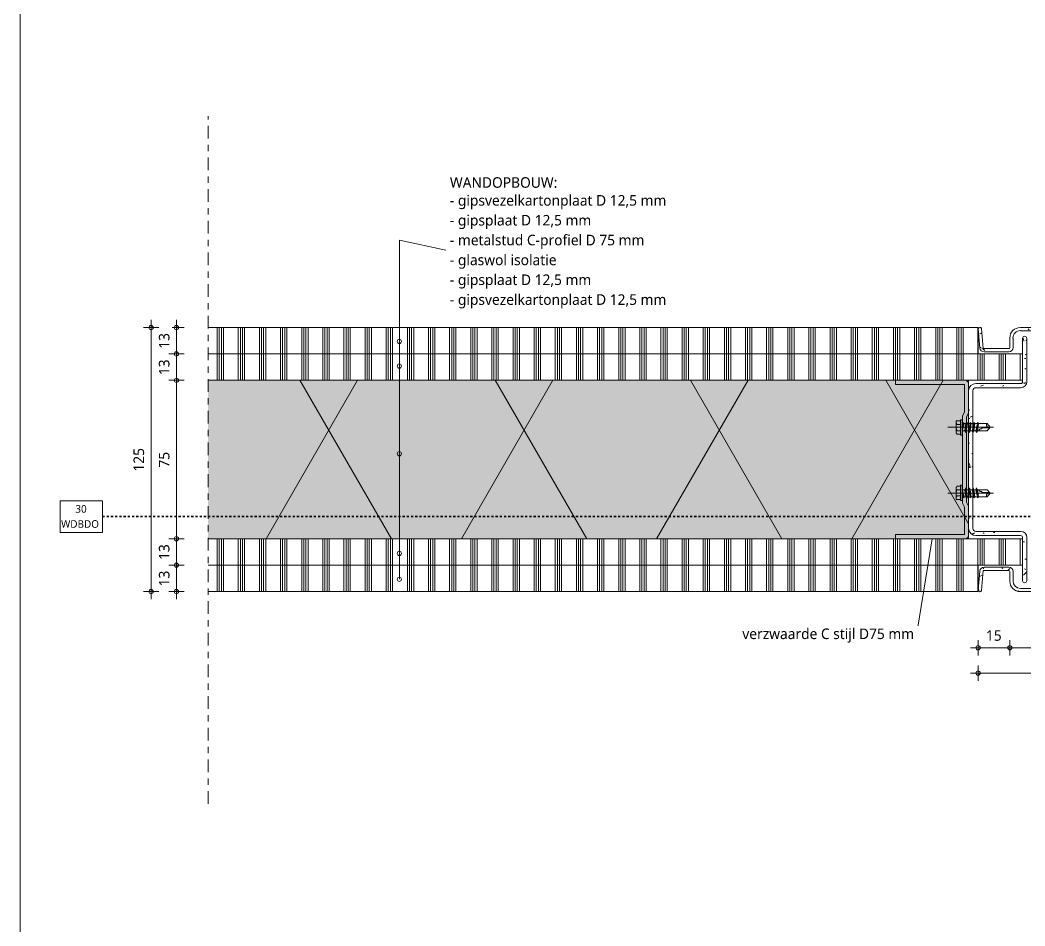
# Model space of a CAD drawing. Header units: millimetres. Extents: x 32900 to 38291, y -18988 to 4133.
# Drawn here: x 32970.8 to 33446.2, y -16154.6 to -15725.8 of the extents above; entities that cross this region are included whole.
import ezdxf

# ---------------------------------------------------------------- set-up
doc = ezdxf.new("R2010")
doc.units = ezdxf.units.MM
doc.linetypes.add('MV_30_min', pattern=[2, 1, -1])
doc.linetypes.add('MV_center', pattern=[15, 6, -3, 3, -3])
for name, color, linetype, lineweight in [('A-ANNO-DIMS', 211, 'Continuous', 13), ('A-ANNO-DIMS-2', 211, 'Continuous', 13), ('A-ANNO-IDEN', 131, 'Continuous', 18), ('A-ANNO-NOTE', 131, 'Continuous', 18), ('A-DETL', 90, 'Continuous', 13), ('A-DETL-GENF', 92, 'Continuous', 18), ('A-DETL-THIN', 151, 'Continuous', 18), ('STANDARD', 50, 'Continuous', 25)]:
    doc.layers.add(name, color=color, linetype=linetype, lineweight=lineweight)
doc.styles.add('Segoe UI', font='segoeui.ttf', dxfattribs={"height": 5})
doc.styles.add('Segoe UI_2', font='segoeui.ttf', dxfattribs={"height": 3.6})
doc.styles.add('Segoe UI_B', font='segoeui.ttf', dxfattribs={"height": 5})
doc.dimstyles.new('2_5_mm_2', dxfattribs={"dimscale": 304.8, "dimtxt": 5.23682, "dimasz": 0.006562, "dimexe": 0.011811, "dimexo": 0.0625, "dimgap": 0.005906, "dimtad": 1, "dimdec": 0, "dimzin": 0, "dimdsep": 46, "dimtxsty": 'Segoe UI', "dimblk1": 'DOTBLANK', "dimblk2": 'DOTBLANK', "dimsah": 1, "dimcen": 0.09, "dimdle": 0.011811, "dimazin": 0, "dimtfac": 1, "dimtdec": 4, "dimtix": 1, "dimtmove": 0, "dimatfit": 3, "dimfxl": 0.011811, "dimfxlon": 1, "dimtvp": 1, "dimtfill": 1, "dimtolj": 1, "dimtzin": 0, "dimarcsym": 2})
doc.dimstyles.new('2_5_mm_3', dxfattribs={"dimscale": 304.8, "dimtxt": 5.23682, "dimasz": 0.006562, "dimexe": 0.011811, "dimexo": 0.0625, "dimgap": 0.005906, "dimtad": 1, "dimdec": 0, "dimzin": 0, "dimdsep": 46, "dimtxsty": 'Segoe UI', "dimblk1": 'DOTBLANK', "dimblk2": 'DOTBLANK', "dimsah": 1, "dimcen": 0.09, "dimdle": 0.011811, "dimazin": 0, "dimtfac": 1, "dimtdec": 4, "dimtix": 1, "dimtmove": 0, "dimatfit": 3, "dimfxl": 0.011811, "dimfxlon": 1, "dimtvp": 1, "dimtfill": 1, "dimtolj": 1, "dimtzin": 0, "dimarcsym": 2})
pattern_1 = [(90, (4, 0), (-10, 6e-16), []), (90, (5, 0), (-10, 6e-16), []), (90, (6, 0), (-10, 6e-16), []), (90, (7, 0), (-10, 6e-16), [])]
pattern_2 = [(50, (-33434.586, 15984.823), (14.5753163, -1.2751645), [1.524, -16.764]), (355, (-33434.586, 15984.823), (-2.819562, 15.284905), [1.219, -13.411]), (100.451, (-33433.372, 15984.717), (11.7557137, 14.0098403), [1.295, -14.247]), (46.184, (-33434.586, 15988.887), (21.686151, -3.363918), [2.286, -25.146]), (96.636, (-33432.78, 15988.607), (18.99178, 19.79433), [1.943, -21.371]), (351.184, (-33434.586, 15988.887), (18.992058, 19.794098), [1.829, -20.117]), (21, (-33432.554, 15987.871), (12.129647, -8.1815376), [1.524, -16.764]), (326, (-33432.554, 15987.871), (4.944224, 14.7354297), [1.219, -13.411]), (71.451, (-33431.544, 15987.189), (17.073884, 6.5539993), [1.295, -14.247]), (37.5, (-33434.586, 15984.823), (0.2472267, 6.7643278), [0.67056, -12.578, 0.67056, -12.944, -13.462]), (37.5, (-33434.586, 15984.823), (0.2472267, 6.7643278), [-26.863, 0.67056, -12.791]), (7.5, (-33434.586, 15984.823), (5.3456552, 8.0143116), [0.67056, -7.092, 0.67056, -12.273, -5.131]), (7.5, (-33434.586, 15984.823), (5.3456552, 8.0143116), [-20.706, 0.67056, -4.46]), (327.5, (-33439.118, 15984.823), (10.8476471, -0.4581936), [0.67056, -4.409, 0.67056, -15.179, -21.031]), (327.5, (-33439.118, 15984.823), (10.8476471, -0.4581936), [-20.93, 0.67056, -20.361]), (317.5, (-33441.15, 15984.823), (11.8507335, 2.0341877), [0.67056, -5.933, 0.67056, -9.855, -14.935]), (317.5, (-33441.15, 15984.823), (11.8507335, 2.0341877), [-17.13, 0.67056, -14.265])]

# ---------------------------------------------------------------- blocks, each defined once
blk = doc.blocks.new('42 isolatie - Type 1-3788386-Details ziekenhuis Utiliteitsgebouw')
at = {"layer": 'A-DETL-GENF'}
blk.add_hatch(color=256, dxfattribs=at).paths.add_polyline_path([(360.11, -0.8), (0.28, -0.8), (0.28, -75.8), (360.11, -75.8)])
at = {"layer": 'A-DETL-GENF', "lineweight": 13}
h = blk.add_hatch(dxfattribs=at)
h.set_pattern_fill('FP_3', color=256, style=0, pattern_type=2)
h.set_pattern_definition([(300, (0, 0), (-69.282, -40), []), (240, (0, 0), (-69.282, 40), [])])
h.paths.add_polyline_path([(360.11, -0.8), (0.28, -0.8), (0.28, -75.8), (360.11, -75.8)])
at = {"layer": 'A-DETL-GENF'}
for p, q in [((360.11, -0.8), (0.28, -0.8)), ((0.28, -0.8), (0.28, -5.77)), ((360.11, -0.8), (0.28, -0.8)), ((0.28, -0.8), (0.28, -5.77)), ((0.28, -5.77), (0.28, -70.83)), ((0.28, -70.83), (0.28, -75.8)), ((0.28, -70.83), (0.28, -75.8)), ((0.28, -75.8), (360.11, -75.8)), ((0.28, -75.8), (360.11, -75.8))]:
    blk.add_line(p, q, dxfattribs=at)
blk = doc.blocks.new('00 stalendeurprofiel 30min - schroefje_dwg-4338106-Details ziekenhuis Utiliteitsgebouw')
at = {"layer": 'STANDARD', "color": 130, "lineweight": 5}
for p, q in [((-18.85, 69.32), (-20.54, 69.32)), ((-18.85, 67.63), (-20.54, 67.63)), ((-17.58, 68.48), (-18, 65.09)), ((-17.15, 68.05), (-18, 64.67)), ((-16.31, 68.05), (-16.73, 64.67)), ((-15.88, 68.48), (-16.31, 63.82)), ((-15.46, 68.05), (-16.31, 64.67)), ((-14.19, 68.05), (-15.04, 64.67)), ((-14.19, 68.48), (-14.61, 63.82)), ((-13.77, 68.05), (-14.19, 64.67)), ((-12.5, 68.05), (-13.34, 64.67)), ((-12.5, 68.48), (-12.92, 63.82)), ((-12.07, 68.05), (-12.5, 64.67)), ((-10.8, 68.05), (-11.65, 64.67)), ((-10.8, 68.48), (-11.23, 63.82)), ((-3.18, 66.36), (-24.77, 66.36)), ((-18.85, 64.67), (-20.54, 64.67)), ((-18.85, 62.97), (-20.54, 62.97))]:
    blk.add_line(p, q, dxfattribs=at)
at = {"layer": 'STANDARD', "color": 130, "lineweight": 5, "flags": 128}
for points in [[(-20.96, 63.82), (-20.96, 66.36), (-20.96, 68.48)], [(-20.52, 69.52), (-20.61, 69.44), (-20.7, 69.35), (-20.77, 69.25), (-20.83, 69.15), (-20.88, 69.04), (-20.91, 68.92), (-20.94, 68.8), (-20.94, 68.67), (-20.94, 68.55), (-20.91, 68.43), (-20.88, 68.31), (-20.83, 68.2), (-20.77, 68.1), (-20.7, 68), (-20.61, 67.91), (-20.52, 67.83)], [(-20.57, 68.05), (-20.73, 67.69), (-20.85, 67.32), (-20.92, 66.94), (-20.94, 66.56), (-20.92, 66.17), (-20.85, 65.79), (-20.73, 65.42), (-20.57, 65.06)], [(-18, 64.24), (-18, 64.67), (-16.73, 64.67), (-16.31, 63.82), (-16.31, 64.67), (-15.04, 64.67), (-14.61, 63.82), (-14.19, 64.67), (-13.34, 64.67), (-12.92, 63.82), (-12.5, 64.67), (-11.65, 64.67), (-11.23, 63.82), (-10.8, 64.67), (-6.15, 64.67), (-4.88, 66.36), (-6.15, 68.05), (-10.38, 68.05), (-10.8, 68.48), (-10.8, 68.05), (-12.07, 68.05), (-12.5, 68.48), (-12.5, 68.05), (-13.77, 68.05), (-14.19, 68.48), (-14.19, 68.05), (-15.46, 68.05), (-15.88, 68.48), (-16.31, 68.05), (-17.15, 68.05), (-17.58, 68.48), (-18, 68.05), (-18, 66.78)], [(-4.88, 66.36), (-5.3, 65.94), (-5.72, 65.94), (-6.15, 65.94), (-6.57, 65.94), (-6.99, 65.94), (-7.42, 65.94), (-7.84, 65.94), (-8.26, 65.94), (-8.69, 65.94), (-8.69, 65.51), (-9.11, 65.51), (-9.53, 65.51), (-9.96, 65.09), (-10.38, 64.67), (-10.8, 64.67), (-10.38, 68.05)], [(-6.18, 68.21), (-6.29, 68.1), (-6.38, 67.98), (-6.45, 67.85), (-6.5, 67.72), (-6.54, 67.57), (-6.55, 67.42), (-6.54, 67.27), (-6.51, 67.12), (-6.46, 66.98), (-6.39, 66.85), (-6.31, 66.73), (-6.2, 66.62), (-6.09, 66.53), (-5.96, 66.45), (-5.82, 66.4), (-5.67, 66.36)], [(-20.52, 64.86), (-20.61, 64.78), (-20.7, 64.69), (-20.77, 64.6), (-20.83, 64.49), (-20.88, 64.38), (-20.91, 64.26), (-20.94, 64.14), (-20.94, 64.02), (-20.94, 63.89), (-20.91, 63.77), (-20.88, 63.66), (-20.83, 63.54), (-20.77, 63.44), (-20.7, 63.34), (-20.61, 63.25), (-20.52, 63.17)]]:
    blk.add_lwpolyline(points, dxfattribs=at)
blk.add_lwpolyline([(-18.85, 62.55), (-18, 62.55), (-18, 69.75), (-18.85, 69.75)], close=True, dxfattribs=at)
blk = doc.blocks.new('00 stalendeurprofiel 30min - 00_DI_stalendeurprofiel 30min-V26-Details ziekenhuis Utiliteitsgebouw')
at = {"layer": 'A-DETL-GENF', "lineweight": 13}
h = blk.add_hatch(dxfattribs=at)
h.set_pattern_fill('FP_30', color=256, style=0, pattern_type=2)
h.set_pattern_definition(pattern_2)
h.paths.add_polyline_path([(11.54, -7.36), (11.8, -7.33), (12.04, -7.23), (12.25, -7.07), (12.41, -6.86), (12.51, -6.62), (12.54, -6.36), (12.54, 14.05), (12.44, 14.82), (12.15, 15.53), (11.68, 16.14), (11.07, 16.61), (10.36, 16.9), (9.6, 17), (-11.53, 17), (-11.91, 17.05), (-12.26, 17.2), (-12.57, 17.43), (-12.8, 17.74), (-12.95, 18.09), (-13, 18.47), (-13, 83.53), (-12.95, 83.91), (-12.8, 84.26), (-12.57, 84.57), (-12.26, 84.8), (-11.91, 84.95), (-11.53, 85), (9.6, 85), (10.36, 85.1), (11.07, 85.39), (11.68, 85.86), (12.15, 86.47), (12.44, 87.18), (12.54, 87.95), (12.54, 108.36), (12.51, 108.62), (12.41, 108.86), (12.25, 109.07), (12.04, 109.23), (11.8, 109.33), (11.54, 109.36), (11.29, 109.33), (11.04, 109.23), (10.84, 109.07), (10.68, 108.86), (10.58, 108.62), (10.54, 108.36), (10.54, 87.95), (10.51, 87.7), (10.42, 87.47), (10.27, 87.28), (10.07, 87.13), (9.84, 87.03), (9.6, 87), (-11.53, 87), (-12.43, 86.88), (-13.26, 86.53), (-13.98, 85.98), (-14.53, 85.26), (-14.88, 84.43), (-15, 83.53), (-15, 18.47), (-14.88, 17.57), (-14.53, 16.74), (-13.98, 16.02), (-13.26, 15.47), (-12.43, 15.12), (-11.53, 15), (9.6, 15), (9.84, 14.97), (10.07, 14.87), (10.27, 14.72), (10.42, 14.53), (10.51, 14.3), (10.54, 14.05), (10.54, -6.36), (10.58, -6.62), (10.68, -6.86), (10.84, -7.07), (11.04, -7.23), (11.29, -7.33)])
h = blk.add_hatch(dxfattribs=at)
h.set_pattern_fill('FP_30', color=256, style=0, pattern_type=2)
h.set_pattern_definition(pattern_2)
h.paths.add_polyline_path([(-9.76, -11.59), (-9.57, -11.58), (-9.4, -11.54), (-9.24, -11.45), (-9.1, -11.32), (-9.01, -11.16), (-8.95, -10.99), (-8.15, -1.5), (4.13, -1.52), (4.25, -1.57), (4.35, -1.65), (4.43, -1.75), (4.48, -1.87), (4.5, -2), (4.5, -6.5), (4.67, -7.79), (5.17, -9), (5.96, -10.04), (7, -10.83), (8.21, -11.33), (9.5, -11.5), (37.5, -11.5), (38.02, -11.43), (38.5, -11.23), (38.91, -10.91), (39.23, -10.5), (39.43, -10.02), (39.5, -9.5), (39.5, 40.5), (39.6, 41.28), (39.94, 42.05), (39.99, 42.11), (40.12, 42.33), (40.56, 42.78), (41.03, 43.12), (41.72, 43.4), (42.5, 43.5), (47.06, 43.5), (47.79, 43.41), (48.43, 43.17), (49.01, 42.77), (49.49, 42.25), (49.84, 41.63), (50.02, 40.95), (50.05, 40.24), (49.5, 35.95), (49.6, 35.31), (49.85, 34.72), (50.25, 34.22), (50.76, 33.83), (51.36, 33.58), (52.17, 33.5), (62, 33.5), (62.65, 33.59), (63.25, 33.83), (63.77, 34.23), (64.17, 34.75), (64.42, 35.35), (64.5, 36), (64.5, 66.51), (64.43, 67.03), (64.23, 67.51), (63.91, 67.93), (63.5, 68.24), (63.02, 68.44), (62.5, 68.51), (39.5, 68.51), (39.5, 111.5), (39.43, 112.02), (39.23, 112.5), (38.91, 112.91), (38.5, 113.23), (38.02, 113.43), (37.5, 113.5), (9.5, 113.5), (8.21, 113.33), (7, 112.83), (5.96, 112.04), (5.17, 111), (4.67, 109.79), (4.5, 108.5), (4.48, 103.87), (4.43, 103.75), (4.35, 103.65), (4.25, 103.57), (4.13, 103.52), (4, 103.5), (-8.15, 103.5), (-8.95, 112.99), (-9.01, 113.16), (-9.1, 113.32), (-9.24, 113.45), (-9.4, 113.54), (-9.57, 113.58), (-9.76, 113.59), (-9.94, 113.55), (-10.1, 113.47), (-10.24, 113.35), (-10.34, 113.2), (-10.41, 113.03), (-10.43, 112.85), (-9.68, 103.8), (-9.57, 103.32), (-9.35, 102.89), (-9.03, 102.52), (-8.63, 102.24), (-8.18, 102.06), (-7.69, 102), (4, 102), (4.52, 102.07), (5, 102.27), (5.41, 102.59), (5.73, 103), (5.93, 103.48), (6, 104), (6, 108.51), (6.12, 109.41), (6.47, 110.26), (7.02, 110.98), (7.75, 111.54), (8.6, 111.89), (9.5, 112.01), (37.66, 111.99), (37.78, 111.94), (37.89, 111.86), (37.97, 111.75), (38.02, 111.62), (38.04, 111.49), (38.04, 68.51), (38.2, 68.1), (38.44, 67.73), (38.76, 67.43), (39.13, 67.2), (39.55, 67.05), (39.99, 67), (62.63, 66.99), (62.75, 66.94), (62.85, 66.86), (62.93, 66.76), (62.98, 66.64), (63, 66.51), (63, 36), (62.96, 35.74), (62.86, 35.5), (62.71, 35.29), (62.5, 35.13), (62.26, 35.03), (62, 35), (51.9, 35.01), (51.77, 35.03), (51.55, 35.11), (51.36, 35.23), (51.2, 35.4), (51.08, 35.6), (51.02, 35.83), (51, 36.06), (51.04, 36.29), (51.54, 40.13), (51.5, 41.19), (51.22, 42.21), (50.7, 43.14), (49.99, 43.92), (49.11, 44.51), (48.11, 44.87), (47.06, 45), (42.5, 45), (41.34, 44.85), (40.25, 44.4), (39.32, 43.68), (38.6, 42.75), (38.15, 41.66), (38, 40.5), (37.98, -9.63), (37.93, -9.75), (37.85, -9.85), (37.75, -9.93), (37.63, -9.98), (37.5, -10), (9.5, -10), (8.59, -9.88), (7.75, -9.53), (7.03, -8.97), (6.47, -8.25), (6.12, -7.41), (6, -6.5), (6, -2), (5.93, -1.48), (5.73, -1), (5.41, -0.59), (5, -0.27), (4.52, -0.07), (4, 0), (-7.69, 0), (-8.18, -0.06), (-8.63, -0.24), (-9.03, -0.52), (-9.35, -0.89), (-9.57, -1.32), (-9.68, -1.8), (-10.43, -10.85), (-10.41, -11.03), (-10.34, -11.2), (-10.24, -11.35), (-10.1, -11.47), (-9.94, -11.55)])
h = blk.add_hatch(dxfattribs=at)
h.set_pattern_fill('FP_30', color=256, style=0, pattern_type=2)
h.set_pattern_definition(pattern_2)
h.paths.add_polyline_path([(48.93, 29.35), (50.11, 29.47), (51.21, 29.89), (52.17, 30.58), (52.92, 31.5), (53.41, 32.57), (53.33, 32.84), (53.18, 33.08), (52.97, 33.27), (52.73, 33.41), (52.45, 33.47), (52.17, 33.47), (51.9, 33.39), (51.66, 33.25), (51.05, 33.23), (50.46, 33.35), (49.91, 33.61), (49.44, 34), (49.08, 34.48), (48.84, 35.04), (48.52, 41.99), (46.85, 42.64), (45.14, 43.08), (43.38, 43.32), (41.59, 43.36), (41.03, 43.12), (40.54, 42.77), (40.12, 42.33), (39.81, 41.82), (40.56, 42.05), (40.56, 37.08), (39.5, 36.28), (39.5, 35.46), (40.56, 35.89), (40.56, 32.34), (40.5, 32.1), (40.38, 31.87), (40.21, 31.68), (40, 31.55), (39.75, 31.47), (39.5, 31.45), (39.5, 30.66), (39.88, 30.9), (40.3, 31.05), (40.74, 31.11), (41.19, 31.08), (47.79, 29.61)])
h.paths.add_polyline_path([(49.51, 30.22), (48.92, 30.28), (41.61, 31.87), (41.61, 35.93), (47.73, 35.09), (47.92, 34.3), (48.3, 33.59), (48.85, 32.99), (49.53, 32.55), (50.29, 32.3), (51.1, 32.24), (51.9, 32.38), (51.76, 31.82), (51.49, 31.3), (51.1, 30.86), (50.63, 30.52), (50.08, 30.31)])
h.paths.add_polyline_path([(47.76, 36.09), (41.61, 36.94), (41.61, 42.1), (44.62, 42.03), (47.56, 41.37)])
at = {"layer": 'A-DETL-GENF'}
for p, q in [((-10.43, 112.85), (-9.68, 103.8)), ((-8.15, 103.5), (-8.95, 112.99)), ((37.5, 113.5), (9.5, 113.5)), ((9.5, 112.01), (37.52, 112.01)), ((38.04, 111.49), (38.04, 68.51)), ((39.5, 68.51), (39.5, 111.5)), ((4.5, 108.5), (4.5, 104)), ((6, 104), (6, 108.51)), ((10.54, 108.36), (10.54, 87.95)), ((12.54, 87.95), (12.54, 108.36)), ((4, 103.5), (-8.15, 103.5)), ((-7.69, 102), (4, 102)), ((9.6, 87), (-11.53, 87)), ((-15, 83.53), (-15, 18.47)), ((-13, 18.47), (-13, 83.53)), ((-11.53, 85), (9.6, 85)), ((62.5, 68.51), (39.5, 68.51)), ((39.99, 67), (62.5, 67)), ((63, 66.51), (63, 36)), ((64.5, 36), (64.5, 66.51)), ((47.06, 45), (42.5, 45)), ((42.5, 43.5), (47.06, 43.5)), ((38, 40.5), (38, -9.5)), ((39.5, 36.28), (39.5, 40.5)), ((39.81, 41.82), (40.56, 42.05)), ((40.56, 42.05), (40.56, 37.08)), ((41.61, 36.94), (41.61, 42.1)), ((47.56, 41.37), (47.76, 36.09)), ((48.84, 35.04), (48.52, 41.99)), ((50.05, 40.24), (49.57, 36.59)), ((51.04, 36.29), (51.54, 40.13)), ((40.56, 37.08), (39.5, 36.28)), ((39.5, 36.28), (39.5, 35.46)), ((39.5, 35.46), (40.56, 35.89)), ((39.5, 31.45), (39.5, 35.46)), ((40.56, 35.89), (40.56, 32.34)), ((47.76, 36.09), (41.61, 36.94)), ((41.61, 31.87), (41.61, 35.93)), ((41.61, 35.93), (47.73, 35.09)), ((62, 35), (52, 35)), ((52, 33.5), (52.17, 33.5)), ((52.45, 33.5), (62, 33.5)), ((39.5, 31.45), (39.5, 30.66)), ((39.5, -9.5), (39.5, 30.66)), ((41.19, 31.08), (48.93, 29.35)), ((48.92, 30.28), (41.61, 31.87)), ((9.6, 17), (-11.53, 17)), ((-11.53, 15), (9.6, 15)), ((10.54, 14.05), (10.54, -6.36)), ((12.54, -6.36), (12.54, 14.05)), ((4, 0), (-7.69, 0)), ((-9.68, -1.8), (-10.43, -10.85)), ((-8.95, -10.99), (-8.15, -1.5)), ((-8.15, -1.5), (4, -1.5)), ((4.5, -2), (4.5, -6.5)), ((6, -6.5), (6, -2)), ((37.5, -10), (9.5, -10)), ((9.5, -11.5), (37.5, -11.5))]:
    blk.add_line(p, q, dxfattribs=at)
for centre, radius, start, end in [((-9.68, 112.84), 0.75, 11.2589, 179.7204), ((9.5, 108.5), 5, 90, 180), ((9.5, 108.51), 3.51, 90, 180), ((11.54, 108.36), 1, 360, 180), ((37.5, 111.5), 2, 0, 90), ((37.52, 111.49), 0.521, 0, 90), ((-7.69, 104), 2, 185.716, 270), ((4, 104), 0.5, 270, 360), ((4, 104), 2, 270, 0), ((-11.53, 83.53), 3.47, 90, 180), ((9.6, 87.95), 2.95, 270, 0), ((9.6, 87.95), 0.947, 270, 0), ((-11.53, 83.53), 1.47, 90, 180), ((39.99, 69.02), 2.01, 194.4775, 270), ((62.5, 66.51), 2, 360, 90), ((62.5, 66.51), 0.497, 360, 90), ((42.5, 40.5), 4.5, 90, 180), ((42.5, 40.5), 3, 107.6691, 153.9187), ((42.5, 40.5), 3, 119.2748, 120), ((42.5, 40.5), 3, 90, 107.7801), ((42.18, 28.1), 15.27, 65.4755, 92.2297), ((47.06, 40.5), 4.5, 355.2315, 90), ((47.06, 40.5), 3, 355, 90), ((42.5, 40.5), 3, 150, 180), ((42.5, 40.5), 3, 131.1059, 135), ((42.74, 26.89), 15.26, 71.5986, 94.2488), ((50.92, 35.45), 3.21, 186.4336, 287.5981), ((51.27, 35.75), 2.53, 196.2464, 278.7141), ((52, 36), 2.5, 166.2944, 270), ((52, 36), 1, 163.3742, 270), ((52.34, 32.39), 1.09, 9.8394, 128.2101), ((62, 36), 0.999, 270, 0), ((62, 36), 2.5, 270, 0), ((39.57, 32.44), 0.992, 265.8031, 354.1969), ((40.82, 28.93), 2.18, 80.2346, 127.4003), ((49.45, 32.69), 2.47, 257.7399, 352.9119), ((49.05, 33.91), 4.57, 268.5303, 342.9296), ((-11.53, 18.47), 3.47, 180, 270), ((-11.53, 18.47), 1.47, 180, 270), ((9.6, 14.05), 2.95, 360, 90), ((9.6, 14.05), 0.947, 0, 90), ((-7.69, -2), 2, 90, 174.2894), ((4, -2), 2, 360, 90), ((4, -2), 0.5, 0, 90), ((9.5, -6.5), 5, 180, 270), ((9.5, -6.5), 3.5, 180, 270), ((11.54, -6.36), 1, 180, 360), ((37.5, -9.5), 0.5, 270, 0), ((37.5, -9.5), 2, 270, 0), ((-9.68, -10.84), 0.75, 180.2796, 348.7411)]:
    blk.add_arc(centre, radius, start, end, dxfattribs=at)
blk.add_blockref('00 stalendeurprofiel 30min - schroefje_dwg-4338106-Details ziekenhuis Utiliteitsgebouw', (0, 0))
at = {"extrusion": (0, 0, -1), "zscale": -1, "rotation": 180}
blk.add_blockref('00 stalendeurprofiel 30min - schroefje_dwg-4338106-Details ziekenhuis Utiliteitsgebouw', (0, 101.38), dxfattribs=at)
blk = doc.blocks.new('00 msprofiel - 75-4321710-Details ziekenhuis Utiliteitsgebouw')
at = {"layer": 'A-DETL-GENF'}
for p, q in [((0, 22.1), (0, 35.78)), ((1.72, 37.5), (34.63, 37.5)), ((34.63, 35.54), (1.96, 35.54)), ((1.96, 35.54), (1.96, 22.56)), ((34.63, 37.5), (34.63, 35.54)), ((0.98, 20.13), (0, 22.1)), ((0.98, 20.13), (0.98, -20.13)), ((1.96, 22.56), (2.95, 20.6)), ((2.95, -20.6), (2.95, 20.6)), ((0.98, -20.13), (0, -22.1)), ((0, -22.1), (0, -35.78)), ((1.96, -22.56), (2.95, -20.6)), ((1.96, -35.54), (1.96, -22.56)), ((1.72, -37.5), (34.63, -37.5)), ((34.63, -35.54), (1.96, -35.54)), ((34.63, -37.5), (34.63, -35.54))]:
    blk.add_line(p, q, dxfattribs=at)
for centre, start, end in [((1.72, 35.78), 90, 180), ((1.72, -35.78), 180, 270)]:
    blk.add_arc(centre, 1.72, start, end, dxfattribs=at)
blk = doc.blocks.new('NLRS_00_DI_maskeer - Type 1-4234883-Details ziekenhuis Utiliteitsgebouw')
at = {"layer": 'A-DETL-GENF', "linetype": 'MV_center'}
blk.add_line((-100, 0), (225.5, 0), dxfattribs=at)
blk = doc.blocks.new('DIMBLOCK507-Details ziekenhuis Utiliteitsgebouw')
at = {"layer": 'A-ANNO-DIMS-2'}
for p, q in [((33044.75, -15983.82), (33041.15, -15983.82)), ((33044.75, -15999.92), (33044.75, -15983.82)), ((33044.75, -15983.82), (33048.35, -15983.82)), ((33044.75, -15996.32), (33041.15, -15996.32)), ((33044.75, -15996.32), (33048.35, -15996.32))]:
    blk.add_line(p, q, dxfattribs=at)
for centre in [(33044.75, -15983.82), (33044.75, -15996.32)]:
    blk.add_circle(centre, 1, dxfattribs=at)
at = {"layer": 'A-ANNO-DIMS-2', "color": 0, "insert": (33036.43, -15993.88), "char_height": 5, "width": 9.1406, "attachment_point": 1, "rotation": 90, "line_spacing_factor": 1.142579, "style": 'Segoe UI', "bg_fill": 3, "box_fill_scale": 1.25, "bg_fill_color": 9, "bg_fill_true_color": 13158600, "bg_fill_transparency": 0}
blk.add_mtext('13', dxfattribs=at)
blk = doc.blocks.new('_DotBlank')
at = {"color": 0, "linetype": 'ByBlock', "lineweight": -2}
blk.add_line((-0.5, 0), (-1, 0), dxfattribs=at)
blk.add_circle((0, 0), 0.5, dxfattribs=at)
blk = doc.blocks.new('DIMBLOCK508-Details ziekenhuis Utiliteitsgebouw')
at = {"layer": 'A-ANNO-DIMS-2'}
for p, q in [((33044.75, -15971.32), (33041.15, -15971.32)), ((33044.75, -15983.82), (33044.75, -15971.32)), ((33044.75, -15971.32), (33048.35, -15971.32)), ((33044.75, -15983.82), (33041.15, -15983.82)), ((33044.75, -15983.82), (33048.35, -15983.82))]:
    blk.add_line(p, q, dxfattribs=at)
for centre in [(33044.75, -15971.32), (33044.75, -15983.82)]:
    blk.add_circle(centre, 1, dxfattribs=at)
at = {"layer": 'A-ANNO-DIMS-2', "color": 0, "insert": (33036.43, -15981.38), "char_height": 5, "width": 9.1406, "attachment_point": 1, "rotation": 90, "line_spacing_factor": 1.142579, "style": 'Segoe UI', "bg_fill": 3, "box_fill_scale": 1.25, "bg_fill_color": 9, "bg_fill_true_color": 13158600, "bg_fill_transparency": 0}
blk.add_mtext('13', dxfattribs=at)
blk = doc.blocks.new('DIMBLOCK509-Details ziekenhuis Utiliteitsgebouw')
at = {"layer": 'A-ANNO-DIMS-2'}
for p, q in [((33044.75, -15896.32), (33041.15, -15896.32)), ((33044.75, -15971.32), (33044.75, -15896.32)), ((33044.75, -15896.32), (33048.35, -15896.32)), ((33044.75, -15971.32), (33041.15, -15971.32)), ((33044.75, -15971.32), (33048.35, -15971.32))]:
    blk.add_line(p, q, dxfattribs=at)
for centre in [(33044.75, -15896.32), (33044.75, -15971.32)]:
    blk.add_circle(centre, 1, dxfattribs=at)
at = {"layer": 'A-ANNO-DIMS-2', "color": 0, "insert": (33036.43, -15937.63), "char_height": 5, "width": 9.1406, "attachment_point": 1, "rotation": 90, "line_spacing_factor": 1.142579, "style": 'Segoe UI', "bg_fill": 3, "box_fill_scale": 1.25, "bg_fill_color": 9, "bg_fill_true_color": 13158600, "bg_fill_transparency": 0}
blk.add_mtext('75', dxfattribs=at)
blk = doc.blocks.new('DIMBLOCK510-Details ziekenhuis Utiliteitsgebouw')
at = {"layer": 'A-ANNO-DIMS-2'}
for p, q in [((33044.75, -15883.82), (33041.15, -15883.82)), ((33044.75, -15896.32), (33044.75, -15883.82)), ((33044.75, -15883.82), (33048.35, -15883.82)), ((33044.75, -15896.32), (33041.15, -15896.32)), ((33044.75, -15896.32), (33048.35, -15896.32))]:
    blk.add_line(p, q, dxfattribs=at)
for centre in [(33044.75, -15883.82), (33044.75, -15896.32)]:
    blk.add_circle(centre, 1, dxfattribs=at)
at = {"layer": 'A-ANNO-DIMS-2', "color": 0, "insert": (33036.43, -15893.88), "char_height": 5, "width": 9.1406, "attachment_point": 1, "rotation": 90, "line_spacing_factor": 1.142579, "style": 'Segoe UI', "bg_fill": 3, "box_fill_scale": 1.25, "bg_fill_color": 9, "bg_fill_true_color": 13158600, "bg_fill_transparency": 0}
blk.add_mtext('13', dxfattribs=at)
blk = doc.blocks.new('DIMBLOCK511-Details ziekenhuis Utiliteitsgebouw')
at = {"layer": 'A-ANNO-DIMS-2'}
for p, q in [((33044.75, -15883.82), (33044.75, -15867.72)), ((33044.75, -15871.32), (33041.15, -15871.32)), ((33044.75, -15871.32), (33048.35, -15871.32)), ((33044.75, -15883.82), (33041.15, -15883.82)), ((33044.75, -15883.82), (33048.35, -15883.82))]:
    blk.add_line(p, q, dxfattribs=at)
for centre in [(33044.75, -15871.32), (33044.75, -15883.82)]:
    blk.add_circle(centre, 1, dxfattribs=at)
at = {"layer": 'A-ANNO-DIMS-2', "color": 0, "insert": (33036.43, -15881.38), "char_height": 5, "width": 9.1406, "attachment_point": 1, "rotation": 90, "line_spacing_factor": 1.142579, "style": 'Segoe UI', "bg_fill": 3, "box_fill_scale": 1.25, "bg_fill_color": 9, "bg_fill_true_color": 13158600, "bg_fill_transparency": 0}
blk.add_mtext('13', dxfattribs=at)
blk = doc.blocks.new('DIMBLOCK512-Details ziekenhuis Utiliteitsgebouw')
at = {"layer": 'A-ANNO-DIMS-2'}
for p, q in [((33032.75, -15867.72), (33032.75, -15999.92)), ((33032.75, -15871.32), (33029.15, -15871.32)), ((33032.75, -15871.32), (33036.35, -15871.32)), ((33032.75, -15996.32), (33029.15, -15996.32)), ((33032.75, -15996.32), (33036.35, -15996.32))]:
    blk.add_line(p, q, dxfattribs=at)
for centre in [(33032.75, -15871.32), (33032.75, -15996.32)]:
    blk.add_circle(centre, 1, dxfattribs=at)
at = {"layer": 'A-ANNO-DIMS-2', "color": 0, "insert": (33024.43, -15939.54), "char_height": 5, "width": 13.7109, "attachment_point": 1, "rotation": 90, "line_spacing_factor": 1.142579, "style": 'Segoe UI', "bg_fill": 3, "box_fill_scale": 1.25, "bg_fill_color": 9, "bg_fill_true_color": 13158600, "bg_fill_transparency": 0}
blk.add_mtext('125', dxfattribs=at)
blk = doc.blocks.new('DIMBLOCK514-Details ziekenhuis Utiliteitsgebouw')
at = {"layer": 'A-ANNO-DIMS-2'}
for p, q in [((33424.09, -16022.93), (33424.09, -16019.33)), ((33439.09, -16022.93), (33439.09, -16019.33)), ((33420.49, -16022.93), (33439.09, -16022.93)), ((33424.09, -16022.93), (33424.09, -16026.53)), ((33439.09, -16022.93), (33439.09, -16026.53))]:
    blk.add_line(p, q, dxfattribs=at)
for centre in [(33424.09, -16022.93), (33439.09, -16022.93)]:
    blk.add_circle(centre, 1, dxfattribs=at)
at = {"layer": 'A-ANNO-DIMS-2', "color": 0, "insert": (33427.78, -16014.61), "char_height": 5, "width": 9.1406, "attachment_point": 1, "line_spacing_factor": 1.142579, "style": 'Segoe UI', "bg_fill": 3, "box_fill_scale": 1.25, "bg_fill_color": 9, "bg_fill_true_color": 13158600, "bg_fill_transparency": 0}
blk.add_mtext('15', dxfattribs=at)
blk = doc.blocks.new('DIMBLOCK515-Details ziekenhuis Utiliteitsgebouw')
at = {"layer": 'A-ANNO-DIMS-2'}
for p, q in [((33439.09, -16022.93), (33439.09, -16019.33)), ((33474.09, -16022.93), (33474.09, -16019.33)), ((33439.09, -16022.93), (33474.09, -16022.93)), ((33439.09, -16022.93), (33439.09, -16026.53)), ((33474.09, -16022.93), (33474.09, -16026.53))]:
    blk.add_line(p, q, dxfattribs=at)
for centre in [(33439.09, -16022.93), (33474.09, -16022.93)]:
    blk.add_circle(centre, 1, dxfattribs=at)
at = {"layer": 'A-ANNO-DIMS-2', "color": 0, "insert": (33452.78, -16014.61), "char_height": 5, "width": 9.1406, "attachment_point": 1, "line_spacing_factor": 1.142579, "style": 'Segoe UI', "bg_fill": 3, "box_fill_scale": 1.25, "bg_fill_color": 9, "bg_fill_true_color": 13158600, "bg_fill_transparency": 0}
blk.add_mtext('35', dxfattribs=at)
blk = doc.blocks.new('DIMBLOCK520-Details ziekenhuis Utiliteitsgebouw')
at = {"layer": 'A-ANNO-DIMS-2'}
for p, q in [((33424.09, -16034.93), (33424.09, -16031.33)), ((33499.09, -16034.93), (33499.09, -16031.33)), ((33420.49, -16034.93), (33502.69, -16034.93)), ((33424.09, -16034.93), (33424.09, -16038.53)), ((33499.09, -16034.93), (33499.09, -16038.53))]:
    blk.add_line(p, q, dxfattribs=at)
for centre in [(33424.09, -16034.93), (33499.09, -16034.93)]:
    blk.add_circle(centre, 1, dxfattribs=at)
at = {"layer": 'A-ANNO-DIMS-2', "color": 0, "insert": (33457.78, -16026.61), "char_height": 5, "width": 9.1406, "attachment_point": 1, "line_spacing_factor": 1.142579, "style": 'Segoe UI', "bg_fill": 3, "box_fill_scale": 1.25, "bg_fill_color": 9, "bg_fill_true_color": 13158600, "bg_fill_transparency": 0}
blk.add_mtext('75', dxfattribs=at)
blk = doc.blocks.new('02_GA_brandscheiding - 30 min-3717880-Details ziekenhuis Utiliteitsgebouw')
at = {"layer": 'A-ANNO-NOTE'}
for p, q in [((-5, 3.75), (5, 3.75)), ((-5, -3.75), (-5, 3.75)), ((5, 3.75), (5, -3.75)), ((5, -3.75), (-5, -3.75))]:
    blk.add_line(p, q, dxfattribs=at)

msp = doc.modelspace()

# ---------------------------------------------------------------- hatches: boundary and pattern name
at = {"layer": 'A-DETL-GENF', "lineweight": 13}
h = msp.add_hatch(dxfattribs=at)
h.set_pattern_fill('FP_2', color=254, style=0, pattern_type=2)
h.set_pattern_definition(pattern_1)
h.paths.add_polyline_path([(33424.09, -15883.82), (33424.09, -15871.32), (33059.75, -15871.32), (33059.75, -15883.82), (33404.52, -15883.82)])
h = msp.add_hatch(dxfattribs=at)
h.set_pattern_fill('FP_2', color=254, style=0, pattern_type=2)
h.set_pattern_definition(pattern_1)
h.paths.add_polyline_path([(33424.09, -15896.32), (33445.13, -15896.32), (33445.13, -15883.82), (33059.75, -15883.82), (33059.75, -15896.32), (33419.59, -15896.32)])
h = msp.add_hatch(dxfattribs=at)
h.set_pattern_fill('FP_2', color=254, style=0, pattern_type=2)
h.set_pattern_definition(pattern_1)
h.paths.add_polyline_path([(33059.75, -15983.82), (33445.13, -15983.82), (33445.13, -15971.32), (33059.75, -15971.32)])
h = msp.add_hatch(dxfattribs=at)
h.set_pattern_fill('FP_2', color=254, style=0, pattern_type=2)
h.set_pattern_definition(pattern_1)
h.paths.add_polyline_path([(33404.52, -15996.32), (33424.09, -15996.32), (33424.09, -15983.82), (33059.75, -15983.82), (33059.75, -15996.32), (33352.62, -15996.32)])

# ---------------------------------------------------------------- linework, layer by layer
at = {"layer": 'A-ANNO-IDEN'}
msp.add_line((33402.27, -15971.32), (33395.05, -16015.97), dxfattribs=at)
at = {"layer": 'A-ANNO-NOTE'}
for p, q in [((33150.24, -15829.89), (33172.24, -15834.73)), ((33150.24, -15990.51), (33150.24, -15829.89)), ((33150.24, -15829.89), (33172.24, -15834.73)), ((33150.24, -15877.92), (33150.24, -15829.89)), ((33150.24, -15829.89), (33172.24, -15834.73)), ((33150.24, -15931.07), (33150.24, -15829.89)), ((33150.24, -15829.89), (33172.24, -15834.73)), ((33150.24, -15889.6), (33150.24, -15829.89)), ((33150.24, -15829.89), (33172.24, -15834.73)), ((33150.24, -15978.27), (33150.24, -15829.89))]:
    msp.add_line(p, q, dxfattribs=at)
for centre in [(33150.24, -15877.92), (33150.24, -15889.6), (33150.24, -15931.07), (33150.24, -15978.27), (33150.24, -15990.51)]:
    msp.add_circle(centre, 1, dxfattribs=at)
at = {"layer": 'A-DETL', "lineweight": 18}
msp.add_line((32970.77, 3651.86), (32970.77, -18988.14), dxfattribs=at)
at = {"layer": 'A-DETL', "linetype": 'MV_30_min', "lineweight": 35}
msp.add_line((33009.76, -15960.85), (33676.67, -15960.85), dxfattribs=at)
at = {"layer": 'A-DETL-THIN'}
for p, q in [((33424.09, -15871.32), (33059.75, -15871.32)), ((33424.09, -15883.82), (33424.09, -15871.32)), ((33059.75, -15883.82), (33424.09, -15883.82)), ((33445.13, -15883.82), (33424.09, -15883.82)), ((33419.59, -15896.32), (33445.13, -15896.32)), ((33445.13, -15971.32), (33419.59, -15971.32)), ((33424.09, -15983.82), (33059.75, -15983.82)), ((33424.09, -15983.82), (33445.13, -15983.82)), ((33424.09, -15996.32), (33424.09, -15983.82)), ((33059.75, -15996.32), (33424.09, -15996.32))]:
    msp.add_line(p, q, dxfattribs=at)

# ---------------------------------------------------------------- block references
at = {"layer": 'A-ANNO-NOTE', "xscale": 2, "yscale": 2, "zscale": 2}
msp.add_blockref('02_GA_brandscheiding - 30 min-3717880-Details ziekenhuis Utiliteitsgebouw', (32999.76, -15960.85), dxfattribs=at)
at = {"layer": 'A-DETL-GENF', "linetype": 'MV_center', "rotation": 90}
msp.add_blockref('NLRS_00_DI_maskeer - Type 1-4234883-Details ziekenhuis Utiliteitsgebouw', (33059.75, -15996.82), dxfattribs=at)
at = {"layer": 'A-DETL-GENF', "rotation": 180}
for name, p in [('42 isolatie - Type 1-3788386-Details ziekenhuis Utiliteitsgebouw', (33419.86, -15972.12)), ('00 msprofiel - 75-4321710-Details ziekenhuis Utiliteitsgebouw', (33419.59, -15933.82))]:
    msp.add_blockref(name, p, dxfattribs=at)
at = {"layer": 'STANDARD', "color": 130, "lineweight": 5}
msp.add_blockref('00 stalendeurprofiel 30min - 00_DI_stalendeurprofiel 30min-V26-Details ziekenhuis Utiliteitsgebouw', (33434.59, -15984.82), dxfattribs=at)

# ---------------------------------------------------------------- texts
at = {"layer": 'A-ANNO-NOTE', "lineweight": 13, "insert": (33174.15, -15808.63), "char_height": 5, "width": 126.5063, "attachment_point": 1, "style": 'Segoe UI', "bg_fill": 3, "box_fill_scale": 1.25, "bg_fill_color": 9, "bg_fill_true_color": 13158600, "bg_fill_transparency": 0}
msp.add_mtext('- gipsvezelkartonplaat D 12,5 mm', dxfattribs=at)
at = {"layer": 'A-ANNO-NOTE', "lineweight": 13, "char_height": 3.6, "attachment_point": 1, "style": 'Segoe UI_2'}
for s, insert, width in [('30', (32996.92, -15955.38), 7.0549), ('WDBDO', (32990.17, -15962.53), 23.4093)]:
    msp.add_mtext(s, dxfattribs=dict(at, insert=insert, width=width))

# ---------------------------------------------------------------- dimensions: what is measured, and where the dimension line sits
at = {"layer": 'A-ANNO-DIMS'}
dim = msp.add_linear_dim(base=(33044.75183126, -15983.82306108), p1=(33048.35183126, -15996.32306108), p2=(33048.35183126, -15983.82306108), angle=90, dimstyle='2_5_mm_2', override={"dimpost": '<>', "dimfxl": 12.5}, dxfattribs=at)
dim.commit()
dim.dimension.update_dxf_attribs({"geometry": 'DIMBLOCK507-Details ziekenhuis Utiliteitsgebouw', "text_midpoint": (33040.35245886, -15990.07306108)})
dim = msp.add_linear_dim(base=(33439.09, -16022.93), p1=(33424.09, -16019.33), p2=(33439.09, -16019.33), dimstyle='2_5_mm_2', override={"dimpost": '<>', "dimfxl": 15}, dxfattribs=at)
dim.commit()
dim.dimension.update_dxf_attribs({"geometry": 'DIMBLOCK514-Details ziekenhuis Utiliteitsgebouw', "text_midpoint": (33431.59, -16018.53)})

# ---------------------------------------------------------------- next in the draw order: texts
at = {"layer": 'A-ANNO-IDEN', "lineweight": 13, "insert": (33312.49, -16013.81), "char_height": 5, "width": 99.8903, "attachment_point": 1, "style": 'Segoe UI', "bg_fill": 3, "box_fill_scale": 1.25, "bg_fill_color": 9, "bg_fill_true_color": 13158600, "bg_fill_transparency": 0}
msp.add_mtext('verzwaarde C stijl D75 mm', dxfattribs=at)
at = {"layer": 'A-ANNO-NOTE', "lineweight": 13, "char_height": 5, "attachment_point": 1, "bg_fill": 3, "box_fill_scale": 1.25, "bg_fill_color": 9, "bg_fill_true_color": 13158600, "bg_fill_transparency": 0}
for s, insert, width, style in [('WANDOPBOUW:', (33174.15, -15800.16), 67.8228, 'Segoe UI_B'), ('- gipsplaat D 12,5 mm', (33174.15, -15818.02), 83.5358, 'Segoe UI')]:
    msp.add_mtext(s, dxfattribs=dict(at, insert=insert, width=width, style=style))

# ---------------------------------------------------------------- next in the draw order: dimensions: what is measured, and where the dimension line sits
at = {"layer": 'A-ANNO-DIMS'}
dim = msp.add_linear_dim(base=(33044.75183126, -15971.32306108), p1=(33048.35183126, -15983.82306108), p2=(33048.35183126, -15971.32306108), angle=90, dimstyle='2_5_mm_2', override={"dimpost": '<>', "dimfxl": 12.5}, dxfattribs=at)
dim.commit()
dim.dimension.update_dxf_attribs({"geometry": 'DIMBLOCK508-Details ziekenhuis Utiliteitsgebouw', "text_midpoint": (33040.35245886, -15977.57306108)})
dim = msp.add_linear_dim(base=(33474.09, -16022.93), p1=(33439.09, -16019.33), p2=(33474.09, -16019.33), dimstyle='2_5_mm_3', override={"dimpost": '<>', "dimfxl": 35}, dxfattribs=at)
dim.commit()
dim.dimension.update_dxf_attribs({"geometry": 'DIMBLOCK515-Details ziekenhuis Utiliteitsgebouw', "text_midpoint": (33456.59, -16018.55)})

# ---------------------------------------------------------------- next in the draw order: texts
at = {"layer": 'A-ANNO-NOTE', "lineweight": 13, "insert": (33174.15, -15827.41), "char_height": 5, "width": 115.6033, "attachment_point": 1, "style": 'Segoe UI', "bg_fill": 3, "box_fill_scale": 1.25, "bg_fill_color": 9, "bg_fill_true_color": 13158600, "bg_fill_transparency": 0}
msp.add_mtext('- metalstud C-profiel D 75 mm', dxfattribs=at)

# ---------------------------------------------------------------- next in the draw order: dimensions: what is measured, and where the dimension line sits
at = {"layer": 'A-ANNO-DIMS'}
dim = msp.add_linear_dim(base=(33044.75, -15896.32), p1=(33048.35, -15971.32), p2=(33048.35, -15896.32), angle=90, dimstyle='2_5_mm_2', override={"dimpost": '<>', "dimfxl": 75}, dxfattribs=at)
dim.commit()
dim.dimension.update_dxf_attribs({"geometry": 'DIMBLOCK509-Details ziekenhuis Utiliteitsgebouw', "text_midpoint": (33040.41, -15933.82)})
dim = msp.add_linear_dim(base=(33499.09, -16034.93), p1=(33424.09, -16031.33), p2=(33499.09, -16031.33), dimstyle='2_5_mm_3', override={"dimpost": '<>', "dimfxl": 75}, dxfattribs=at)
dim.commit()
dim.dimension.update_dxf_attribs({"geometry": 'DIMBLOCK520-Details ziekenhuis Utiliteitsgebouw', "text_midpoint": (33461.59, -16030.59)})

# ---------------------------------------------------------------- next in the draw order: texts
at = {"layer": 'A-ANNO-NOTE', "lineweight": 13, "insert": (33174.15, -15836.81), "char_height": 5, "width": 62.692, "attachment_point": 1, "style": 'Segoe UI', "bg_fill": 3, "box_fill_scale": 1.25, "bg_fill_color": 9, "bg_fill_true_color": 13158600, "bg_fill_transparency": 0}
msp.add_mtext('- glaswol isolatie', dxfattribs=at)

# ---------------------------------------------------------------- next in the draw order: dimensions: what is measured, and where the dimension line sits
at = {"layer": 'A-ANNO-DIMS'}
dim = msp.add_linear_dim(base=(33044.75183126, -15883.82306108), p1=(33048.35183126, -15896.32306108), p2=(33048.35183126, -15883.82306108), angle=90, dimstyle='2_5_mm_2', override={"dimpost": '<>', "dimfxl": 12.5}, dxfattribs=at)
dim.commit()
dim.dimension.update_dxf_attribs({"geometry": 'DIMBLOCK510-Details ziekenhuis Utiliteitsgebouw', "text_midpoint": (33040.35245886, -15890.07306108)})

# ---------------------------------------------------------------- next in the draw order: texts
at = {"layer": 'A-ANNO-NOTE', "lineweight": 13, "insert": (33174.15, -15846.2), "char_height": 5, "width": 83.5358, "attachment_point": 1, "style": 'Segoe UI', "bg_fill": 3, "box_fill_scale": 1.25, "bg_fill_color": 9, "bg_fill_true_color": 13158600, "bg_fill_transparency": 0}
msp.add_mtext('- gipsplaat D 12,5 mm', dxfattribs=at)

# ---------------------------------------------------------------- next in the draw order: dimensions: what is measured, and where the dimension line sits
at = {"layer": 'A-ANNO-DIMS'}
dim = msp.add_linear_dim(base=(33044.75183126, -15871.32306108), p1=(33048.35183126, -15883.82306108), p2=(33048.35183126, -15871.32306108), angle=90, dimstyle='2_5_mm_2', override={"dimpost": '<>', "dimfxl": 12.5}, dxfattribs=at)
dim.commit()
dim.dimension.update_dxf_attribs({"geometry": 'DIMBLOCK511-Details ziekenhuis Utiliteitsgebouw', "text_midpoint": (33040.35245886, -15877.57306108)})

# ---------------------------------------------------------------- next in the draw order: texts
at = {"layer": 'A-ANNO-NOTE', "lineweight": 13, "insert": (33174.15, -15855.59), "char_height": 5, "width": 126.5063, "attachment_point": 1, "style": 'Segoe UI', "bg_fill": 3, "box_fill_scale": 1.25, "bg_fill_color": 9, "bg_fill_true_color": 13158600, "bg_fill_transparency": 0}
msp.add_mtext('- gipsvezelkartonplaat D 12,5 mm', dxfattribs=at)

# ---------------------------------------------------------------- next in the draw order: dimensions: what is measured, and where the dimension line sits
at = {"layer": 'A-ANNO-DIMS'}
dim = msp.add_linear_dim(base=(33032.75, -15996.32), p1=(33036.35, -15871.32), p2=(33036.35, -15996.32), angle=90, dimstyle='2_5_mm_2', override={"dimpost": '<>', "dimfxl": 125}, dxfattribs=at)
dim.commit()
dim.dimension.update_dxf_attribs({"geometry": 'DIMBLOCK512-Details ziekenhuis Utiliteitsgebouw', "text_midpoint": (33028.35, -15933.82)})

doc.saveas('drawing.dxf')
